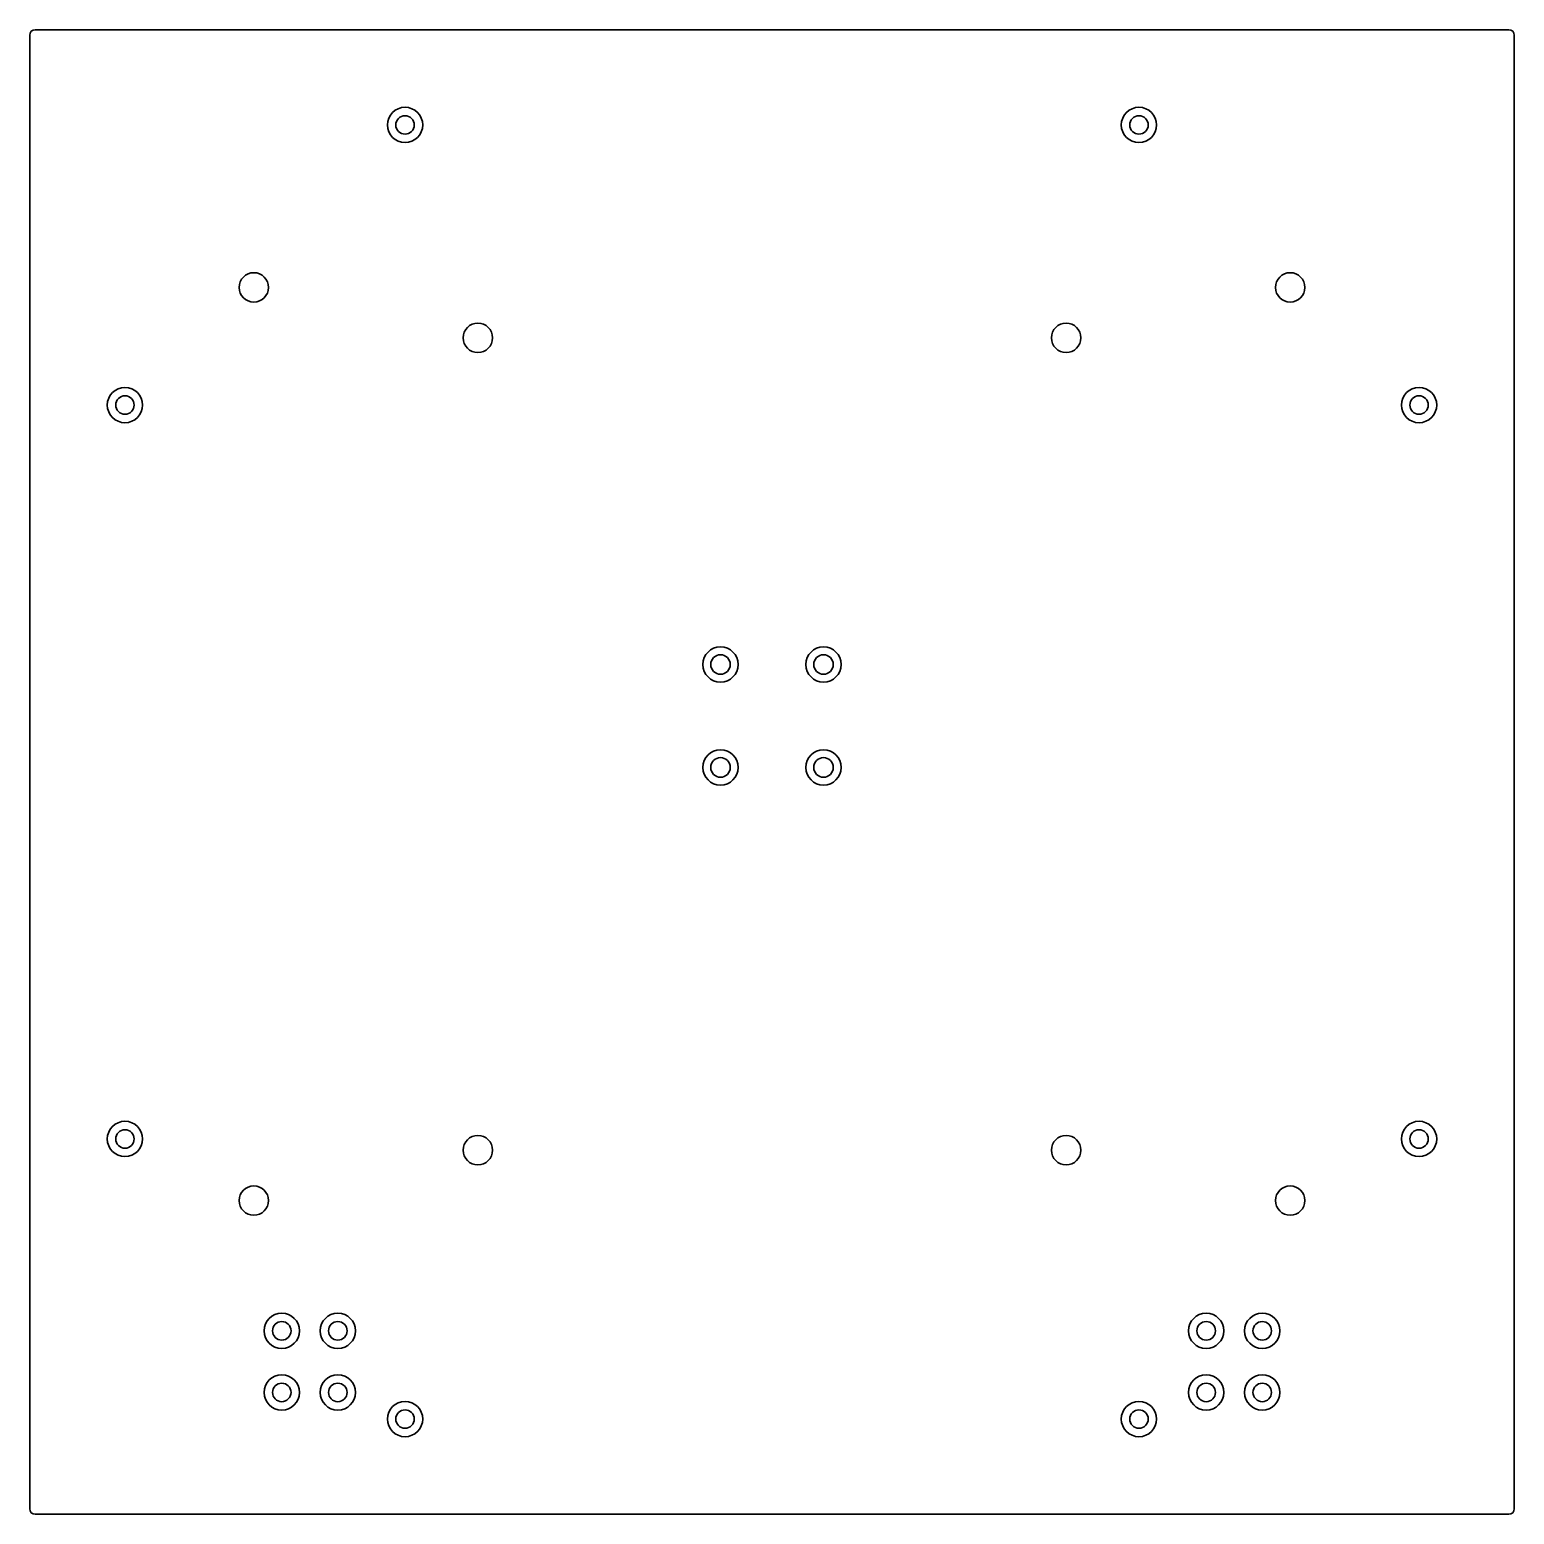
# Model space of a CAD drawing. Header units: millimetres. Extents: x 0 to 530, y 0 to 530.
import ezdxf

# ---------------------------------------------------------------- set-up
doc = ezdxf.new("R2010")
doc.units = ezdxf.units.MM
doc.layers.add('SIMUMAK Visible (ISO)', color=7, linetype='Continuous', lineweight=35)

# ---------------------------------------------------------------- blocks, each defined once
blk = doc.blocks.new('2DOF-150-19-PSUP-01_Sheet_2_2DOF-150-19-PSUP-01')
at = {"layer": 'SIMUMAK Visible (ISO)'}
for p, q in [((-265, -263), (-265, 263)), ((-263, 265), (263, 265)), ((265, 263), (265, -263)), ((263, -265), (-263, -265))]:
    blk.add_line(p, q, dxfattribs=at)
for centre, radius in [((-131, 231), 6.3), ((-131, 231), 3.3), ((131, 231), 6.3), ((131, 231), 3.3), ((-185, 173), 5.25), ((185, 173), 5.25), ((-105, 155), 5.25), ((105, 155), 5.25), ((-231, 131), 6.3), ((-231, 131), 3.3), ((231, 131), 6.3), ((231, 131), 3.3), ((-18.38, 38.38), 6.3), ((18.38, 38.38), 6.3), ((-18.38, 38.38), 3.5), ((18.38, 38.38), 3.5), ((-18.38, 1.62), 6.3), ((18.38, 1.62), 6.3), ((-18.38, 1.62), 3.5), ((18.38, 1.62), 3.5), ((-231, -131), 6.3), ((231, -131), 6.3), ((-231, -131), 3.3), ((-105, -135), 5.25), ((105, -135), 5.25), ((231, -131), 3.3), ((-185, -153), 5.25), ((185, -153), 5.25), ((-175, -199.5), 6.3), ((-155, -199.5), 6.3), ((155, -199.5), 6.3), ((175, -199.5), 6.3), ((-175, -199.5), 3.3), ((-155, -199.5), 3.3), ((155, -199.5), 3.3), ((175, -199.5), 3.3), ((-175, -221.5), 6.3), ((-155, -221.5), 6.3), ((155, -221.5), 6.3), ((175, -221.5), 6.3), ((-175, -221.5), 3.3), ((-155, -221.5), 3.3), ((155, -221.5), 3.3), ((175, -221.5), 3.3), ((-131, -231), 6.3), ((-131, -231), 3.3), ((131, -231), 6.3), ((131, -231), 3.3)]:
    blk.add_circle(centre, radius, dxfattribs=at)
at = {"layer": 'SIMUMAK Visible (ISO)', "extrusion": (0, 0, -1)}
for centre, start, end in [((263, 263), 360, 90), ((-263, 263), 90, 180), ((263, -263), 270, 0), ((-263, -263), 180, 270)]:
    blk.add_arc(centre, 2, start, end, dxfattribs=at)

msp = doc.modelspace()

# ---------------------------------------------------------------- block references
msp.add_blockref('2DOF-150-19-PSUP-01_Sheet_2_2DOF-150-19-PSUP-01', (265, 265))

doc.saveas('drawing.dxf')
